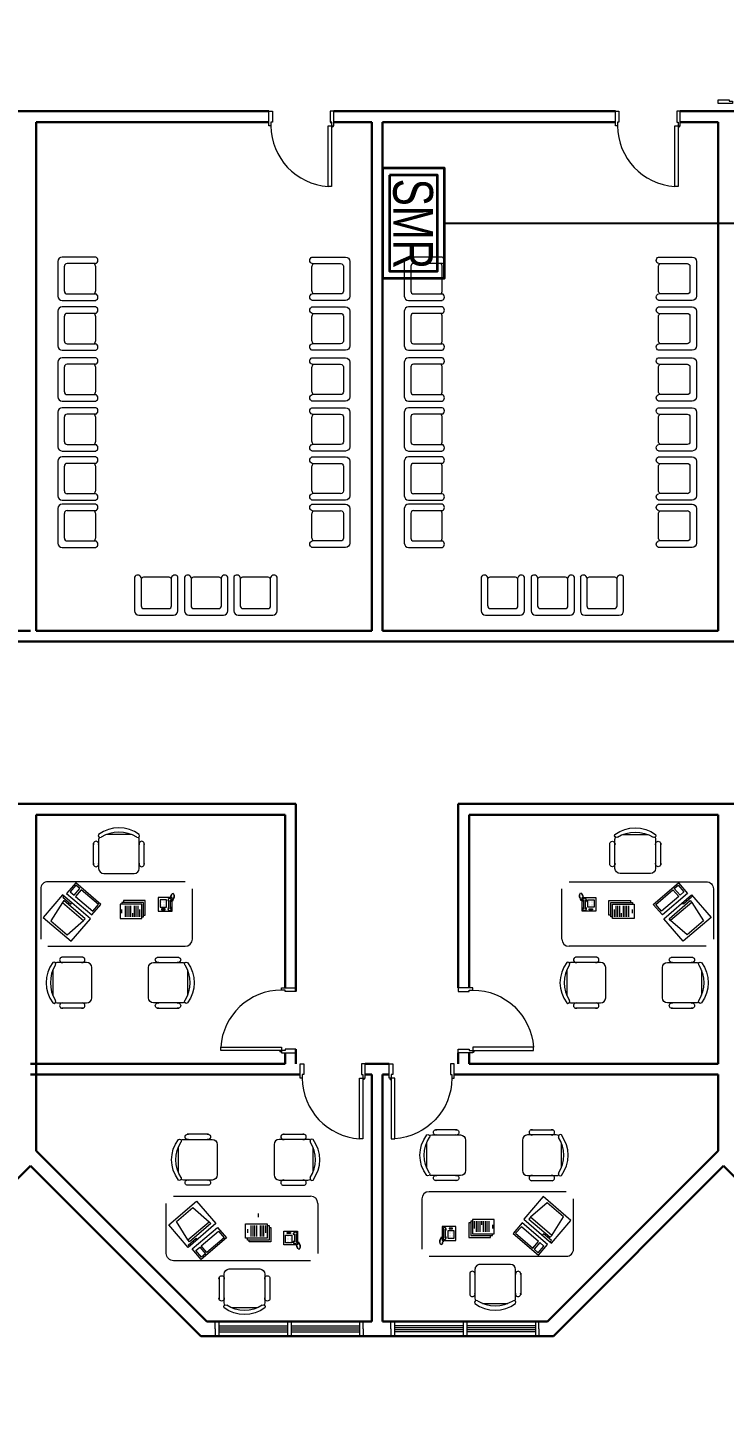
# Model space of a CAD drawing. Extents: x -59 to 582, y -1177 to 100.
# Drawn here: x 233.67 to 243.31, y -471.31 to -452.03 of the extents above; entities that cross this region are included whole.
import ezdxf
from ezdxf.enums import TextEntityAlignment as Align

# ---------------------------------------------------------------- set-up
doc = ezdxf.new("R2010")
doc.units = 0
doc.header["$LTSCALE"] = 0.15
doc.layers.get('0').update_dxf_attribs({"color": 252})
for name, color, linetype in [('0 sockets', 252, 'Continuous'), ('0 sound', 252, 'Continuous'), ('FIRE_LOOP', 7, 'Continuous')]:
    doc.layers.add(name, color=color, linetype=linetype)
for name, color, linetype, lineweight in [('anal', 252, 'Continuous', 20), ('DOOR', 252, 'Continuous', 20), ('FUR', 252, 'Continuous', 9), ('sofa', 252, 'Continuous', 9), ('T-CO-PA', 3, 'Continuous', 35), ('T-CO-TXT', 2, 'Continuous', 30), ('wall', 252, 'Continuous', 30)]:
    doc.layers.add(name, color=color, linetype=linetype, lineweight=lineweight)
doc.styles.add('EN-SCL', font='swisscl.ttf')
doc.styles.add('ROMAND', font='ROMAND.SHX')

# ---------------------------------------------------------------- blocks, each defined once
blk = doc.blocks.new('WQ')
h = blk.add_hatch(color=6)
h.dxf.hatch_style = 1
h.paths.add_polyline_path([(-126.091, 5), (-126.091, -169.521), (126.091, -169.521), (126.091, 5)])
h.paths.add_polyline_path([(121.091, 0), (121.091, -164.521), (-121.091, -164.521), (-121.091, 0)], flags=16)
at = {"layer": '0 sockets', "color": 3, "style": 'ROMAND'}
blk.add_attdef('ACCESS_CONTROL', (-48.663, 7.622), '', height=7.973, dxfattribs=at)
blk = doc.blocks.new('D90')
at = {"layer": 'DOOR'}
for points in [[(0.03, 0.2), (0.03, 1.04), (0.078, 1.04), (0.078, 0.2)], [(0.03, 0.2), (0, 0.2), (0, 0), (0.05, 0), (0.05, 0.15), (0.03, 0.15)], [(0.87, 0.2), (0.9, 0.2), (0.9, 0), (0.85, 0), (0.85, 0.15), (0.87, 0.15)]]:
    blk.add_lwpolyline(points, close=True, dxfattribs=at)
blk.add_circle((0.02, 0.21), 0.01, dxfattribs=at)
blk.add_arc((0.025, 0.197), 0.845, 0.2218, 86.3889, dxfattribs=at)
blk = doc.blocks.new('CHAIR7')
for p, q in [((0, 9), (0, -9)), ((20, 12), (3, 12)), ((5.12, 15.04), (17.88, 15.04)), ((23, -7.44), (23, 7.44)), ((3, -12), (20, -12)), ((5.12, -15), (17.88, -15))]:
    blk.add_line(p, q)
for centre, radius, start, end in [((3, 9), 3, 90, 180), ((5.56, 13.54), 1.56, 73.7398, 286.2602), ((17.44, 13.54), 1.56, 253.7398, 106.2602), ((20, 9), 3, 62.41556, 90), ((22.34, 11.12), 1.1, 53.30994, 212.02741), ((4.82, 0), 19.64, 327.57575, 32.42425), ((7, 0), 20, 323.1301, 36.8699), ((3, -9), 3, 180, 270), ((5.56, -13.5), 1.56, 73.7398, 286.2602), ((17.44, -13.5), 1.56, 253.7398, 106.2602), ((20, -9), 3, 270, 297.58444), ((22.34, -11.12), 1.1, 147.97259, 306.69006)]:
    blk.add_arc(centre, radius, start, end)
blk = doc.blocks.new('RECTANG')
for p, q in [((1, 1), (0, 1)), ((0, 1), (0, 0)), ((1, 0), (1, 1)), ((0, 0), (1, 0))]:
    blk.add_line(p, q)
blk = doc.blocks.new('IBMAT', base_point=(61, 306))
for p, q in [((75, 307), (75, 306)), ((81, 307), (75, 307)), ((81, 306), (81, 307))]:
    blk.add_line(p, q)
at = {"xscale": 21, "yscale": 17, "zscale": 21}
blk.add_blockref('RECTANG', (61, 306), dxfattribs=at)
blk = doc.blocks.new('KEYBOARD', base_point=(60, 294))
for p, xscale, yscale, zscale in [((60, 294), 19, 8, 19), ((61, 295), 13, 5, 13), ((75, 295), 3, 5, 3)]:
    blk.add_blockref('RECTANG', p, dxfattribs=dict(xscale=xscale, yscale=yscale, zscale=zscale))
blk = doc.blocks.new('FNCOMP')
for p, q in [((-6.64, 16.23), (-8.5, 3.5)), ((6.08, 16.23), (-6.64, 16.23)), ((8, 3.5), (6.08, 16.23)), ((-8.5, 3.5), (-8.5, 2.04)), ((8, 3.5), (-8.5, 3.5)), ((-8.5, 2.04), (8, 2.04)), ((8, 2.04), (8, 3.5))]:
    blk.add_line(p, q)
at = {"xscale": 1.033846153846154, "yscale": 1.033846153846154, "zscale": 1.033846153846154}
for name, p in [('IBMAT', (-10.86, 0)), ('KEYBOARD', (-10.05, -10.5))]:
    blk.add_blockref(name, p, dxfattribs=at)
blk = doc.blocks.new('FNPHONE')
for p, q in [((-9.1, 0.22), (-9.7, 0.02)), ((-8.9, 0.62), (-9.5, 0.42)), ((-8.7, 1.02), (-9.3, 0.82)), ((-8.5, 1.42), (-9.1, 1.22)), ((-8.3, 1.82), (-8.9, 1.62)), ((-7.14, 0.56), (-7.5, -0.58)), ((-7.29, 6.54), (-7.29, 1.54)), ((-6.29, 6.54), (-6.29, 1.54)), ((-3.87, 4.85), (-3.87, 4.85)), ((-3.87, 3.91), (-3.87, 3.91)), ((-3.87, 2.97), (-3.87, 2.97)), ((-3.87, 2.03), (-3.87, 2.03)), ((-2.94, 4.85), (-2.94, 4.85)), ((-2.94, 3.91), (-2.94, 3.91)), ((-2.94, 2.97), (-2.94, 2.97)), ((-2.94, 2.03), (-2.94, 2.03)), ((-2, 4.85), (-2, 4.85)), ((-2, 3.91), (-2, 3.91)), ((-2, 2.97), (-2, 2.97)), ((-2, 2.03), (-2, 2.03)), ((-9.3, -0.18), (-9.9, -0.38)), ((-9.3, -0.58), (-9.9, -0.78)), ((-9.3, -0.98), (-9.9, -1.18)), ((-9.3, -1.38), (-9.9, -1.58)), ((-9.1, -1.78), (-9.7, -1.98)), ((-8.9, -2.18), (-9.5, -2.38)), ((-8.43, -2.46), (-9.03, -2.66)), ((-7.9, -1.98), (-8.5, -2.18)), ((-7.7, -1.58), (-8.3, -1.78)), ((-7.5, -1.18), (-8.1, -1.38)), ((-7.3, -0.78), (-7.9, -0.98))]:
    blk.add_line(p, q)
for centre, start, end in [((-6.79, 6.54), 298.49146, 241.50854), ((-6.79, 1.54), 118.49146, 61.50854)]:
    blk.add_arc(centre, 1.05, start, end)
for p, xscale, yscale, zscale in [((-8.21, 0), 8.20528234483245, 8.104073169521023, 8.20528234483245), ((-4.81, 1.25), 3.75, 4.375, 3.75), ((-4.03, 6.72), 2.03125, 0.46875, 2.03125)]:
    blk.add_blockref('RECTANG', p, dxfattribs=dict(xscale=xscale, yscale=yscale, zscale=zscale))
blk = doc.blocks.new('ARCH')
at = {"layer": 'anal'}
for p, q in [((58.358, 339), (58.358, 339.1)), ((58.408, 339.1), (58.408, 338.9)), ((58.408, 339.04), (59.358, 339.04)), ((58.408, 339.015), (59.358, 339.015)), ((59.358, 339.1), (59.358, 338.9)), ((59.408, 339.1), (59.408, 338.9)), ((59.408, 339.04), (60.358, 339.04)), ((59.408, 339.015), (60.358, 339.015)), ((60.358, 339.1), (60.358, 338.9)), ((60.408, 339), (60.408, 339.1)), ((60.792, 339), (60.792, 339.1)), ((62.842, 339.1), (60.792, 339.1)), ((60.842, 339.1), (60.842, 338.9)), ((61.792, 339.04), (60.842, 339.04)), ((61.792, 339.015), (60.842, 339.015)), ((61.792, 339.1), (61.792, 338.9)), ((61.842, 339.1), (61.842, 338.9)), ((62.792, 339.04), (61.842, 339.04)), ((62.792, 339.015), (61.842, 339.015)), ((62.792, 339.1), (62.792, 338.9)), ((62.842, 339), (62.842, 339.1)), ((58.358, 339), (58.358, 338.9)), ((58.408, 339), (58.408, 338.9)), ((58.408, 338.985), (59.358, 338.985)), ((58.408, 338.96), (59.358, 338.96)), ((59.408, 338.985), (60.358, 338.985)), ((59.408, 338.96), (60.358, 338.96)), ((60.358, 339), (60.358, 338.9)), ((60.408, 339), (60.408, 338.9)), ((60.792, 339), (60.792, 338.9)), ((62.842, 338.9), (60.792, 338.9)), ((60.842, 339), (60.842, 338.9)), ((61.792, 338.985), (60.842, 338.985)), ((61.792, 338.96), (60.842, 338.96)), ((62.792, 338.985), (61.842, 338.985)), ((62.792, 338.96), (61.842, 338.96)), ((62.792, 339), (62.792, 338.9)), ((62.842, 339), (62.842, 338.9))]:
    blk.add_line(p, q, dxfattribs=at)
at = {"layer": 'DOOR'}
for points in [[(65.525, 356.014), (65.525, 355.984), (65.325, 355.984), (65.325, 356.034), (65.475, 356.034), (65.475, 356.014)], [(59.13, 355.675), (59.1, 355.675), (59.1, 355.875), (59.15, 355.875), (59.15, 355.725), (59.13, 355.725)], [(59.97, 355.675), (60, 355.675), (60, 355.875), (59.95, 355.875), (59.95, 355.725), (59.97, 355.725)], [(63.93, 355.675), (63.9, 355.675), (63.9, 355.875), (63.95, 355.875), (63.95, 355.725), (63.93, 355.725)], [(64.77, 355.675), (64.8, 355.675), (64.8, 355.875), (64.75, 355.875), (64.75, 355.725), (64.77, 355.725)], [(59.97, 355.675), (59.97, 354.835), (59.922, 354.835), (59.922, 355.675)], [(64.77, 355.675), (64.77, 354.835), (64.722, 354.835), (64.722, 355.675)]]:
    blk.add_lwpolyline(points, close=True, dxfattribs=at)
for centre in [(59.98, 355.665), (64.78, 355.665)]:
    blk.add_circle(centre, 0.01, dxfattribs=at)
for centre in [(59.975, 355.678), (64.775, 355.678)]:
    blk.add_arc(centre, 0.845, 180.2218, 266.3889, dxfattribs=at)
at = {"layer": 'FUR'}
for p, q in [((56.177, 353.795), (56.177, 353.315)), ((56.702, 353.855), (56.237, 353.855)), ((56.267, 353.727), (56.267, 353.382)), ((56.7, 353.765), (56.305, 353.765)), ((56.702, 353.39), (56.702, 353.72)), ((59.698, 353.855), (60.163, 353.855)), ((59.698, 353.39), (59.698, 353.72)), ((59.7, 353.765), (60.095, 353.765)), ((60.133, 353.727), (60.133, 353.382)), ((60.223, 353.795), (60.223, 353.315)), ((60.977, 353.795), (60.977, 353.315)), ((61.502, 353.855), (61.037, 353.855)), ((61.067, 353.727), (61.067, 353.382)), ((61.5, 353.765), (61.105, 353.765)), ((61.502, 353.39), (61.502, 353.72)), ((64.498, 353.855), (64.963, 353.855)), ((64.498, 353.39), (64.498, 353.72)), ((64.5, 353.765), (64.895, 353.765)), ((64.933, 353.727), (64.933, 353.382)), ((65.023, 353.795), (65.023, 353.315)), ((56.305, 353.345), (56.7, 353.345)), ((60.095, 353.345), (59.7, 353.345)), ((61.105, 353.345), (61.5, 353.345)), ((64.895, 353.345), (64.5, 353.345)), ((56.177, 353.103), (56.177, 352.623)), ((56.237, 353.255), (56.702, 353.255)), ((56.702, 353.163), (56.237, 353.163)), ((60.163, 353.255), (59.698, 353.255)), ((59.698, 353.163), (60.163, 353.163)), ((60.223, 353.103), (60.223, 352.623)), ((60.977, 353.103), (60.977, 352.623)), ((61.037, 353.255), (61.502, 353.255)), ((61.502, 353.163), (61.037, 353.163)), ((64.963, 353.255), (64.498, 353.255)), ((64.498, 353.163), (64.963, 353.163)), ((65.023, 353.103), (65.023, 352.623)), ((56.267, 353.036), (56.267, 352.691)), ((56.7, 353.073), (56.305, 353.073)), ((56.702, 352.698), (56.702, 353.028)), ((59.698, 352.698), (59.698, 353.028)), ((59.7, 353.073), (60.095, 353.073)), ((60.133, 353.036), (60.133, 352.691)), ((61.067, 353.036), (61.067, 352.691)), ((61.5, 353.073), (61.105, 353.073)), ((61.502, 352.698), (61.502, 353.028)), ((64.498, 352.698), (64.498, 353.028)), ((64.5, 353.073), (64.895, 353.073)), ((64.933, 353.036), (64.933, 352.691)), ((56.237, 352.563), (56.702, 352.563)), ((56.305, 352.653), (56.7, 352.653)), ((60.163, 352.563), (59.698, 352.563)), ((60.095, 352.653), (59.7, 352.653)), ((61.037, 352.563), (61.502, 352.563)), ((61.105, 352.653), (61.5, 352.653)), ((64.963, 352.563), (64.498, 352.563)), ((64.895, 352.653), (64.5, 352.653)), ((56.177, 352.399), (56.177, 351.919)), ((56.702, 352.459), (56.237, 352.459)), ((56.267, 352.332), (56.267, 351.987)), ((56.7, 352.369), (56.305, 352.369)), ((56.702, 351.994), (56.702, 352.324)), ((59.698, 352.459), (60.163, 352.459)), ((59.698, 351.994), (59.698, 352.324)), ((59.7, 352.369), (60.095, 352.369)), ((60.133, 352.332), (60.133, 351.987)), ((60.223, 352.399), (60.223, 351.919)), ((60.977, 352.399), (60.977, 351.919)), ((61.502, 352.459), (61.037, 352.459)), ((61.067, 352.332), (61.067, 351.987)), ((61.5, 352.369), (61.105, 352.369)), ((61.502, 351.994), (61.502, 352.324)), ((64.498, 352.459), (64.963, 352.459)), ((64.498, 351.994), (64.498, 352.324)), ((64.5, 352.369), (64.895, 352.369)), ((64.933, 352.332), (64.933, 351.987)), ((65.023, 352.399), (65.023, 351.919)), ((56.305, 351.949), (56.7, 351.949)), ((60.095, 351.949), (59.7, 351.949)), ((61.105, 351.949), (61.5, 351.949)), ((64.895, 351.949), (64.5, 351.949)), ((56.237, 351.859), (56.702, 351.859)), ((56.702, 351.767), (56.237, 351.767)), ((60.163, 351.859), (59.698, 351.859)), ((59.698, 351.767), (60.163, 351.767)), ((61.037, 351.859), (61.502, 351.859)), ((61.502, 351.767), (61.037, 351.767)), ((64.963, 351.859), (64.498, 351.859)), ((64.498, 351.767), (64.963, 351.767)), ((56.177, 351.707), (56.177, 351.227)), ((56.267, 351.64), (56.267, 351.295)), ((56.7, 351.677), (56.305, 351.677)), ((56.702, 351.302), (56.702, 351.632)), ((59.698, 351.302), (59.698, 351.632)), ((59.7, 351.677), (60.095, 351.677)), ((60.133, 351.64), (60.133, 351.295)), ((60.223, 351.707), (60.223, 351.227)), ((60.977, 351.707), (60.977, 351.227)), ((61.067, 351.64), (61.067, 351.295)), ((61.5, 351.677), (61.105, 351.677)), ((61.502, 351.302), (61.502, 351.632)), ((64.498, 351.302), (64.498, 351.632)), ((64.5, 351.677), (64.895, 351.677)), ((64.933, 351.64), (64.933, 351.295)), ((65.023, 351.707), (65.023, 351.227)), ((56.237, 351.167), (56.702, 351.167)), ((56.305, 351.257), (56.7, 351.257)), ((60.163, 351.167), (59.698, 351.167)), ((60.095, 351.257), (59.7, 351.257)), ((61.037, 351.167), (61.502, 351.167)), ((61.105, 351.257), (61.5, 351.257)), ((64.963, 351.167), (64.498, 351.167)), ((64.895, 351.257), (64.5, 351.257)), ((56.177, 351.026), (56.177, 350.546)), ((56.702, 351.086), (56.237, 351.086)), ((56.7, 350.996), (56.305, 350.996)), ((59.698, 351.086), (60.163, 351.086)), ((59.7, 350.996), (60.095, 350.996)), ((60.223, 351.026), (60.223, 350.546)), ((60.977, 351.026), (60.977, 350.546)), ((61.502, 351.086), (61.037, 351.086)), ((61.5, 350.996), (61.105, 350.996)), ((64.498, 351.086), (64.963, 351.086)), ((64.5, 350.996), (64.895, 350.996)), ((65.023, 351.026), (65.023, 350.546)), ((56.267, 350.958), (56.267, 350.613)), ((56.702, 350.621), (56.702, 350.951)), ((59.698, 350.621), (59.698, 350.951)), ((60.133, 350.958), (60.133, 350.613)), ((61.067, 350.958), (61.067, 350.613)), ((61.502, 350.621), (61.502, 350.951)), ((64.498, 350.621), (64.498, 350.951)), ((64.933, 350.958), (64.933, 350.613)), ((56.237, 350.486), (56.702, 350.486)), ((56.702, 350.43), (56.237, 350.43)), ((56.305, 350.576), (56.7, 350.576)), ((60.163, 350.486), (59.698, 350.486)), ((59.698, 350.43), (60.163, 350.43)), ((60.095, 350.576), (59.7, 350.576)), ((61.037, 350.486), (61.502, 350.486)), ((61.502, 350.43), (61.037, 350.43)), ((61.105, 350.576), (61.5, 350.576)), ((64.963, 350.486), (64.498, 350.486)), ((64.498, 350.43), (64.963, 350.43)), ((64.895, 350.576), (64.5, 350.576)), ((56.177, 350.37), (56.177, 349.89)), ((56.267, 350.303), (56.267, 349.958)), ((56.7, 350.34), (56.305, 350.34)), ((56.702, 349.965), (56.702, 350.295)), ((59.698, 349.965), (59.698, 350.295)), ((59.7, 350.34), (60.095, 350.34)), ((60.133, 350.303), (60.133, 349.958)), ((60.223, 350.37), (60.223, 349.89)), ((60.977, 350.37), (60.977, 349.89)), ((61.067, 350.303), (61.067, 349.958)), ((61.5, 350.34), (61.105, 350.34)), ((61.502, 349.965), (61.502, 350.295)), ((64.498, 349.965), (64.498, 350.295)), ((64.5, 350.34), (64.895, 350.34)), ((64.933, 350.303), (64.933, 349.958)), ((65.023, 350.37), (65.023, 349.89)), ((56.237, 349.83), (56.702, 349.83)), ((56.305, 349.92), (56.7, 349.92)), ((60.163, 349.83), (59.698, 349.83)), ((60.095, 349.92), (59.7, 349.92)), ((61.037, 349.83), (61.502, 349.83)), ((61.105, 349.92), (61.5, 349.92)), ((64.963, 349.83), (64.498, 349.83)), ((64.895, 349.92), (64.5, 349.92)), ((57.241, 349.418), (57.241, 348.953)), ((57.331, 349.416), (57.331, 349.02)), ((57.706, 349.418), (57.376, 349.418)), ((57.751, 349.02), (57.751, 349.416)), ((57.841, 348.953), (57.841, 349.418)), ((57.933, 349.418), (57.933, 348.953)), ((58.023, 349.416), (58.023, 349.02)), ((58.398, 349.418), (58.068, 349.418)), ((58.443, 349.02), (58.443, 349.416)), ((58.533, 348.953), (58.533, 349.418)), ((58.615, 349.418), (58.615, 348.953)), ((58.705, 349.416), (58.705, 349.02)), ((59.08, 349.418), (58.75, 349.418)), ((59.125, 349.02), (59.125, 349.416)), ((59.215, 348.953), (59.215, 349.418)), ((62.041, 349.418), (62.041, 348.953)), ((62.131, 349.416), (62.131, 349.02)), ((62.506, 349.418), (62.176, 349.418)), ((62.551, 349.02), (62.551, 349.416)), ((62.641, 348.953), (62.641, 349.418)), ((62.733, 349.418), (62.733, 348.953)), ((62.823, 349.416), (62.823, 349.02)), ((63.198, 349.418), (62.868, 349.418)), ((63.243, 349.02), (63.243, 349.416)), ((63.333, 348.953), (63.333, 349.418)), ((63.415, 349.418), (63.415, 348.953)), ((63.505, 349.416), (63.505, 349.02)), ((63.88, 349.418), (63.55, 349.418)), ((63.925, 349.02), (63.925, 349.416)), ((64.015, 348.953), (64.015, 349.418)), ((57.301, 348.893), (57.781, 348.893)), ((57.369, 348.983), (57.714, 348.983)), ((57.993, 348.893), (58.473, 348.893)), ((58.061, 348.983), (58.406, 348.983)), ((58.675, 348.893), (59.155, 348.893)), ((58.742, 348.983), (59.087, 348.983)), ((62.101, 348.893), (62.581, 348.893)), ((62.169, 348.983), (62.514, 348.983)), ((62.793, 348.893), (63.273, 348.893)), ((62.861, 348.983), (63.206, 348.983)), ((63.475, 348.893), (63.955, 348.893)), ((63.542, 348.983), (63.887, 348.983))]:
    blk.add_line(p, q, dxfattribs=at)
for centre, major_axis, start_param, end_param in [((56.237, 353.795), (0.0424, 0.0424), 0.785398, 2.356194), ((56.305, 353.727), (-0.0265, 0.0265), -0.785398, 0.785398), ((56.642, 353.72), (-0.0424, 0.0424), 3.926991, 4.775053), ((56.685, 353.81), (-0.0339, 0.0339), 2.685296, 5.122584), ((61.037, 353.795), (0.0424, 0.0424), 0.785398, 2.356194), ((61.105, 353.727), (-0.0265, 0.0265), -0.785398, 0.785398), ((61.442, 353.72), (-0.0424, 0.0424), 3.926991, 4.775053), ((61.485, 353.81), (-0.0339, 0.0339), 2.685296, 5.122584), ((56.237, 353.315), (-0.0424, 0.0424), 0.785398, 2.356194), ((56.305, 353.382), (0.0265, 0.0265), 2.356194, 3.926991), ((56.642, 353.39), (0.0424, 0.0424), 4.649725, 5.497787), ((56.685, 353.3), (0.0339, 0.0339), 4.302194, 6.739482), ((61.037, 353.315), (-0.0424, 0.0424), 0.785398, 2.356194), ((61.105, 353.382), (0.0265, 0.0265), 2.356194, 3.926991), ((61.442, 353.39), (0.0424, 0.0424), 4.649725, 5.497787), ((61.485, 353.3), (0.0339, 0.0339), 4.302194, 6.739482), ((56.237, 353.103), (0.0424, 0.0424), 0.785398, 2.356194), ((56.685, 353.119), (-0.0339, 0.0339), 2.685296, 5.122584), ((61.037, 353.103), (0.0424, 0.0424), 0.785398, 2.356194), ((61.485, 353.119), (-0.0339, 0.0339), 2.685296, 5.122584), ((56.305, 353.036), (-0.0265, 0.0265), -0.785398, 0.785398), ((56.642, 353.028), (-0.0424, 0.0424), 3.926991, 4.775053), ((61.105, 353.036), (-0.0265, 0.0265), -0.785398, 0.785398), ((61.442, 353.028), (-0.0424, 0.0424), 3.926991, 4.775053), ((56.237, 352.623), (-0.0424, 0.0424), 0.785398, 2.356194), ((56.305, 352.691), (0.0265, 0.0265), 2.356194, 3.926991), ((56.642, 352.698), (0.0424, 0.0424), 4.649725, 5.497787), ((56.685, 352.608), (0.0339, 0.0339), 4.302194, 6.739482), ((61.037, 352.623), (-0.0424, 0.0424), 0.785398, 2.356194), ((61.105, 352.691), (0.0265, 0.0265), 2.356194, 3.926991), ((61.442, 352.698), (0.0424, 0.0424), 4.649725, 5.497787), ((61.485, 352.608), (0.0339, 0.0339), 4.302194, 6.739482), ((56.237, 352.399), (0.0424, 0.0424), 0.785398, 2.356194), ((56.305, 352.332), (-0.0265, 0.0265), -0.785398, 0.785398), ((56.642, 352.324), (-0.0424, 0.0424), 3.926991, 4.775053), ((56.685, 352.415), (-0.0339, 0.0339), 2.685296, 5.122584), ((61.037, 352.399), (0.0424, 0.0424), 0.785398, 2.356194), ((61.105, 352.332), (-0.0265, 0.0265), -0.785398, 0.785398), ((61.442, 352.324), (-0.0424, 0.0424), 3.926991, 4.775053), ((61.485, 352.415), (-0.0339, 0.0339), 2.685296, 5.122584), ((56.305, 351.987), (0.0265, 0.0265), 2.356194, 3.926991), ((56.642, 351.994), (0.0424, 0.0424), 4.649725, 5.497787), ((56.685, 351.904), (0.0339, 0.0339), 4.302194, 6.739482), ((61.105, 351.987), (0.0265, 0.0265), 2.356194, 3.926991), ((61.442, 351.994), (0.0424, 0.0424), 4.649725, 5.497787), ((61.485, 351.904), (0.0339, 0.0339), 4.302194, 6.739482), ((56.237, 351.919), (-0.0424, 0.0424), 0.785398, 2.356194), ((56.237, 351.707), (0.0424, 0.0424), 0.785398, 2.356194), ((56.685, 351.723), (-0.0339, 0.0339), 2.685296, 5.122584), ((61.037, 351.919), (-0.0424, 0.0424), 0.785398, 2.356194), ((61.037, 351.707), (0.0424, 0.0424), 0.785398, 2.356194), ((61.485, 351.723), (-0.0339, 0.0339), 2.685296, 5.122584), ((56.305, 351.64), (-0.0265, 0.0265), -0.785398, 0.785398), ((56.642, 351.632), (-0.0424, 0.0424), 3.926991, 4.775053), ((61.105, 351.64), (-0.0265, 0.0265), -0.785398, 0.785398), ((61.442, 351.632), (-0.0424, 0.0424), 3.926991, 4.775053), ((56.237, 351.227), (-0.0424, 0.0424), 0.785398, 2.356194), ((56.305, 351.295), (0.0265, 0.0265), 2.356194, 3.926991), ((56.642, 351.302), (0.0424, 0.0424), 4.649725, 5.497787), ((56.685, 351.212), (0.0339, 0.0339), 4.302194, 6.739482), ((61.037, 351.227), (-0.0424, 0.0424), 0.785398, 2.356194), ((61.105, 351.295), (0.0265, 0.0265), 2.356194, 3.926991), ((61.442, 351.302), (0.0424, 0.0424), 4.649725, 5.497787), ((61.485, 351.212), (0.0339, 0.0339), 4.302194, 6.739482), ((56.237, 351.026), (0.0424, 0.0424), 0.785398, 2.356194), ((56.305, 350.958), (-0.0265, 0.0265), -0.785398, 0.785398), ((56.642, 350.951), (-0.0424, 0.0424), 3.926991, 4.775053), ((56.685, 351.041), (-0.0339, 0.0339), 2.685296, 5.122584), ((61.037, 351.026), (0.0424, 0.0424), 0.785398, 2.356194), ((61.105, 350.958), (-0.0265, 0.0265), -0.785398, 0.785398), ((61.442, 350.951), (-0.0424, 0.0424), 3.926991, 4.775053), ((61.485, 351.041), (-0.0339, 0.0339), 2.685296, 5.122584), ((56.305, 350.613), (0.0265, 0.0265), 2.356194, 3.926991), ((56.642, 350.621), (0.0424, 0.0424), 4.649725, 5.497787), ((61.105, 350.613), (0.0265, 0.0265), 2.356194, 3.926991), ((61.442, 350.621), (0.0424, 0.0424), 4.649725, 5.497787), ((56.237, 350.546), (-0.0424, 0.0424), 0.785398, 2.356194), ((56.237, 350.37), (0.0424, 0.0424), 0.785398, 2.356194), ((56.685, 350.53), (0.0339, 0.0339), 4.302194, 6.739482), ((56.685, 350.385), (-0.0339, 0.0339), 2.685296, 5.122584), ((61.037, 350.546), (-0.0424, 0.0424), 0.785398, 2.356194), ((61.037, 350.37), (0.0424, 0.0424), 0.785398, 2.356194), ((61.485, 350.53), (0.0339, 0.0339), 4.302194, 6.739482), ((61.485, 350.385), (-0.0339, 0.0339), 2.685296, 5.122584), ((56.305, 350.303), (-0.0265, 0.0265), -0.785398, 0.785398), ((56.642, 350.295), (-0.0424, 0.0424), 3.926991, 4.775053), ((61.105, 350.303), (-0.0265, 0.0265), -0.785398, 0.785398), ((61.442, 350.295), (-0.0424, 0.0424), 3.926991, 4.775053), ((56.237, 349.89), (-0.0424, 0.0424), 0.785398, 2.356194), ((56.305, 349.958), (0.0265, 0.0265), 2.356194, 3.926991), ((56.642, 349.965), (0.0424, 0.0424), 4.649725, 5.497787), ((56.685, 349.875), (0.0339, 0.0339), 4.302194, 6.739482), ((61.037, 349.89), (-0.0424, 0.0424), 0.785398, 2.356194), ((61.105, 349.958), (0.0265, 0.0265), 2.356194, 3.926991), ((61.442, 349.965), (0.0424, 0.0424), 4.649725, 5.497787), ((61.485, 349.875), (0.0339, 0.0339), 4.302194, 6.739482), ((57.286, 349.4), (0.0339, 0.0339), 5.826889, 8.264177), ((57.797, 349.4), (-0.0339, 0.0339), 4.302194, 6.739482), ((57.978, 349.4), (0.0339, 0.0339), 5.826889, 8.264177), ((58.488, 349.4), (-0.0339, 0.0339), 4.302194, 6.739482), ((58.659, 349.4), (0.0339, 0.0339), 5.826889, 8.264177), ((59.17, 349.4), (-0.0339, 0.0339), 4.302194, 6.739482), ((62.086, 349.4), (0.0339, 0.0339), 5.826889, 8.264177), ((62.597, 349.4), (-0.0339, 0.0339), 4.302194, 6.739482), ((62.778, 349.4), (0.0339, 0.0339), 5.826889, 8.264177), ((63.288, 349.4), (-0.0339, 0.0339), 4.302194, 6.739482), ((63.459, 349.4), (0.0339, 0.0339), 5.826889, 8.264177), ((63.97, 349.4), (-0.0339, 0.0339), 4.302194, 6.739482), ((57.376, 349.358), (0.0424, 0.0424), 0.785398, 1.63346), ((57.706, 349.358), (-0.0424, 0.0424), 4.649725, 5.497787), ((58.068, 349.358), (0.0424, 0.0424), 0.785398, 1.63346), ((58.398, 349.358), (-0.0424, 0.0424), 4.649725, 5.497787), ((58.75, 349.358), (0.0424, 0.0424), 0.785398, 1.63346), ((59.08, 349.358), (-0.0424, 0.0424), 4.649725, 5.497787), ((62.176, 349.358), (0.0424, 0.0424), 0.785398, 1.63346), ((62.506, 349.358), (-0.0424, 0.0424), 4.649725, 5.497787), ((62.868, 349.358), (0.0424, 0.0424), 0.785398, 1.63346), ((63.198, 349.358), (-0.0424, 0.0424), 4.649725, 5.497787), ((63.55, 349.358), (0.0424, 0.0424), 0.785398, 1.63346), ((63.88, 349.358), (-0.0424, 0.0424), 4.649725, 5.497787), ((57.301, 348.953), (-0.0424, 0.0424), 0.785398, 2.356194), ((57.369, 349.02), (0.0265, 0.0265), 2.356194, 3.926991), ((57.714, 349.02), (-0.0265, 0.0265), 2.356194, 3.926991), ((57.781, 348.953), (0.0424, 0.0424), 3.926991, 5.497787), ((57.993, 348.953), (-0.0424, 0.0424), 0.785398, 2.356194), ((58.061, 349.02), (0.0265, 0.0265), 2.356194, 3.926991), ((58.406, 349.02), (-0.0265, 0.0265), 2.356194, 3.926991), ((58.473, 348.953), (0.0424, 0.0424), 3.926991, 5.497787), ((58.675, 348.953), (-0.0424, 0.0424), 0.785398, 2.356194), ((58.742, 349.02), (0.0265, 0.0265), 2.356194, 3.926991), ((59.087, 349.02), (-0.0265, 0.0265), 2.356194, 3.926991), ((59.155, 348.953), (0.0424, 0.0424), 3.926991, 5.497787), ((62.101, 348.953), (-0.0424, 0.0424), 0.785398, 2.356194), ((62.169, 349.02), (0.0265, 0.0265), 2.356194, 3.926991), ((62.514, 349.02), (-0.0265, 0.0265), 2.356194, 3.926991), ((62.581, 348.953), (0.0424, 0.0424), 3.926991, 5.497787), ((62.793, 348.953), (-0.0424, 0.0424), 0.785398, 2.356194), ((62.861, 349.02), (0.0265, 0.0265), 2.356194, 3.926991), ((63.206, 349.02), (-0.0265, 0.0265), 2.356194, 3.926991), ((63.273, 348.953), (0.0424, 0.0424), 3.926991, 5.497787), ((63.475, 348.953), (-0.0424, 0.0424), 0.785398, 2.356194), ((63.542, 349.02), (0.0265, 0.0265), 2.356194, 3.926991), ((63.887, 349.02), (-0.0265, 0.0265), 2.356194, 3.926991), ((63.955, 348.953), (0.0424, 0.0424), 3.926991, 5.497787)]:
    blk.add_ellipse(centre, major_axis=major_axis, ratio=1, start_param=start_param, end_param=end_param, dxfattribs=at)
at = {"layer": 'FUR', "extrusion": (0, 0, -1)}
for centre, major_axis, start_param, end_param in [((59.715, 353.81), (0.0339, 0.0339), 2.685296, 5.122584), ((59.758, 353.72), (0.0424, 0.0424), 3.926991, 4.775053), ((60.095, 353.727), (0.0265, 0.0265), -0.785398, 0.785398), ((60.163, 353.795), (-0.0424, 0.0424), 0.785398, 2.356194), ((64.515, 353.81), (0.0339, 0.0339), 2.685296, 5.122584), ((64.558, 353.72), (0.0424, 0.0424), 3.926991, 4.775053), ((64.895, 353.727), (0.0265, 0.0265), -0.785398, 0.785398), ((64.963, 353.795), (-0.0424, 0.0424), 0.785398, 2.356194), ((59.715, 353.3), (-0.0339, 0.0339), 4.302194, 6.739482), ((59.758, 353.39), (-0.0424, 0.0424), 4.649725, 5.497787), ((60.095, 353.382), (-0.0265, 0.0265), 2.356194, 3.926991), ((60.163, 353.315), (0.0424, 0.0424), 0.785398, 2.356194), ((64.515, 353.3), (-0.0339, 0.0339), 4.302194, 6.739482), ((64.558, 353.39), (-0.0424, 0.0424), 4.649725, 5.497787), ((64.895, 353.382), (-0.0265, 0.0265), 2.356194, 3.926991), ((64.963, 353.315), (0.0424, 0.0424), 0.785398, 2.356194), ((59.715, 353.119), (0.0339, 0.0339), 2.685296, 5.122584), ((60.163, 353.103), (-0.0424, 0.0424), 0.785398, 2.356194), ((64.515, 353.119), (0.0339, 0.0339), 2.685296, 5.122584), ((64.963, 353.103), (-0.0424, 0.0424), 0.785398, 2.356194), ((59.758, 353.028), (0.0424, 0.0424), 3.926991, 4.775053), ((60.095, 353.036), (0.0265, 0.0265), -0.785398, 0.785398), ((64.558, 353.028), (0.0424, 0.0424), 3.926991, 4.775053), ((64.895, 353.036), (0.0265, 0.0265), -0.785398, 0.785398), ((59.715, 352.608), (-0.0339, 0.0339), 4.302194, 6.739482), ((59.758, 352.698), (-0.0424, 0.0424), 4.649725, 5.497787), ((60.095, 352.691), (-0.0265, 0.0265), 2.356194, 3.926991), ((60.163, 352.623), (0.0424, 0.0424), 0.785398, 2.356194), ((64.515, 352.608), (-0.0339, 0.0339), 4.302194, 6.739482), ((64.558, 352.698), (-0.0424, 0.0424), 4.649725, 5.497787), ((64.895, 352.691), (-0.0265, 0.0265), 2.356194, 3.926991), ((64.963, 352.623), (0.0424, 0.0424), 0.785398, 2.356194), ((59.715, 352.415), (0.0339, 0.0339), 2.685296, 5.122584), ((59.758, 352.324), (0.0424, 0.0424), 3.926991, 4.775053), ((60.095, 352.332), (0.0265, 0.0265), -0.785398, 0.785398), ((60.163, 352.399), (-0.0424, 0.0424), 0.785398, 2.356194), ((64.515, 352.415), (0.0339, 0.0339), 2.685296, 5.122584), ((64.558, 352.324), (0.0424, 0.0424), 3.926991, 4.775053), ((64.895, 352.332), (0.0265, 0.0265), -0.785398, 0.785398), ((64.963, 352.399), (-0.0424, 0.0424), 0.785398, 2.356194), ((59.715, 351.904), (-0.0339, 0.0339), 4.302194, 6.739482), ((59.758, 351.994), (-0.0424, 0.0424), 4.649725, 5.497787), ((60.095, 351.987), (-0.0265, 0.0265), 2.356194, 3.926991), ((64.515, 351.904), (-0.0339, 0.0339), 4.302194, 6.739482), ((64.558, 351.994), (-0.0424, 0.0424), 4.649725, 5.497787), ((64.895, 351.987), (-0.0265, 0.0265), 2.356194, 3.926991), ((59.715, 351.723), (0.0339, 0.0339), 2.685296, 5.122584), ((60.163, 351.919), (0.0424, 0.0424), 0.785398, 2.356194), ((60.163, 351.707), (-0.0424, 0.0424), 0.785398, 2.356194), ((64.515, 351.723), (0.0339, 0.0339), 2.685296, 5.122584), ((64.963, 351.919), (0.0424, 0.0424), 0.785398, 2.356194), ((64.963, 351.707), (-0.0424, 0.0424), 0.785398, 2.356194), ((59.758, 351.632), (0.0424, 0.0424), 3.926991, 4.775053), ((60.095, 351.64), (0.0265, 0.0265), -0.785398, 0.785398), ((64.558, 351.632), (0.0424, 0.0424), 3.926991, 4.775053), ((64.895, 351.64), (0.0265, 0.0265), -0.785398, 0.785398), ((59.715, 351.212), (-0.0339, 0.0339), 4.302194, 6.739482), ((59.758, 351.302), (-0.0424, 0.0424), 4.649725, 5.497787), ((60.095, 351.295), (-0.0265, 0.0265), 2.356194, 3.926991), ((60.163, 351.227), (0.0424, 0.0424), 0.785398, 2.356194), ((64.515, 351.212), (-0.0339, 0.0339), 4.302194, 6.739482), ((64.558, 351.302), (-0.0424, 0.0424), 4.649725, 5.497787), ((64.895, 351.295), (-0.0265, 0.0265), 2.356194, 3.926991), ((64.963, 351.227), (0.0424, 0.0424), 0.785398, 2.356194), ((59.715, 351.041), (0.0339, 0.0339), 2.685296, 5.122584), ((59.758, 350.951), (0.0424, 0.0424), 3.926991, 4.775053), ((60.095, 350.958), (0.0265, 0.0265), -0.785398, 0.785398), ((60.163, 351.026), (-0.0424, 0.0424), 0.785398, 2.356194), ((64.515, 351.041), (0.0339, 0.0339), 2.685296, 5.122584), ((64.558, 350.951), (0.0424, 0.0424), 3.926991, 4.775053), ((64.895, 350.958), (0.0265, 0.0265), -0.785398, 0.785398), ((64.963, 351.026), (-0.0424, 0.0424), 0.785398, 2.356194), ((59.758, 350.621), (-0.0424, 0.0424), 4.649725, 5.497787), ((60.095, 350.613), (-0.0265, 0.0265), 2.356194, 3.926991), ((64.558, 350.621), (-0.0424, 0.0424), 4.649725, 5.497787), ((64.895, 350.613), (-0.0265, 0.0265), 2.356194, 3.926991), ((59.715, 350.53), (-0.0339, 0.0339), 4.302194, 6.739482), ((59.715, 350.385), (0.0339, 0.0339), 2.685296, 5.122584), ((60.163, 350.546), (0.0424, 0.0424), 0.785398, 2.356194), ((60.163, 350.37), (-0.0424, 0.0424), 0.785398, 2.356194), ((64.515, 350.53), (-0.0339, 0.0339), 4.302194, 6.739482), ((64.515, 350.385), (0.0339, 0.0339), 2.685296, 5.122584), ((64.963, 350.546), (0.0424, 0.0424), 0.785398, 2.356194), ((64.963, 350.37), (-0.0424, 0.0424), 0.785398, 2.356194), ((59.758, 350.295), (0.0424, 0.0424), 3.926991, 4.775053), ((60.095, 350.303), (0.0265, 0.0265), -0.785398, 0.785398), ((64.558, 350.295), (0.0424, 0.0424), 3.926991, 4.775053), ((64.895, 350.303), (0.0265, 0.0265), -0.785398, 0.785398), ((59.715, 349.875), (-0.0339, 0.0339), 4.302194, 6.739482), ((59.758, 349.965), (-0.0424, 0.0424), 4.649725, 5.497787), ((60.095, 349.958), (-0.0265, 0.0265), 2.356194, 3.926991), ((60.163, 349.89), (0.0424, 0.0424), 0.785398, 2.356194), ((64.515, 349.875), (-0.0339, 0.0339), 4.302194, 6.739482), ((64.558, 349.965), (-0.0424, 0.0424), 4.649725, 5.497787), ((64.895, 349.958), (-0.0265, 0.0265), 2.356194, 3.926991), ((64.963, 349.89), (0.0424, 0.0424), 0.785398, 2.356194)]:
    blk.add_ellipse(centre, major_axis=major_axis, ratio=1, start_param=start_param, end_param=end_param, dxfattribs=at)
at = {"layer": 'sofa'}
for p, q in [((58.041, 344.403), (58.041, 345.098)), ((63.159, 344.403), (63.159, 345.098)), ((56.041, 344.303), (57.941, 344.303)), ((65.159, 344.303), (63.259, 344.303)), ((65.159, 344.303), (63.259, 344.303)), ((57.779, 340.839), (59.679, 340.839)), ((61.22, 340.801), (61.22, 340.106)), ((63.22, 340.901), (61.32, 340.901)), ((59.779, 340.739), (59.779, 340.045))]:
    blk.add_line(p, q, dxfattribs=at)
for points in [[(57.941, 345.198), (56.041, 345.198, 0.414214), (55.941, 345.098), (55.941, 344.403)], [(63.259, 345.198), (65.159, 345.198, -0.414214), (65.259, 345.098), (65.259, 344.403)], [(61.32, 340.006), (63.22, 340.006, 0.414214), (63.32, 340.106), (63.32, 340.801)], [(59.679, 339.945), (57.779, 339.945, -0.414214), (57.679, 340.045), (57.679, 340.739)]]:
    blk.add_lwpolyline(points, format="xyb", dxfattribs=at)
for points in [[(57.039, 344.686), (57.339, 344.686), (57.339, 344.886), (57.039, 344.886), (57.039, 344.686)], [(57.339, 344.711), (57.364, 344.711), (57.364, 344.911), (57.064, 344.911), (57.064, 344.886)], [(57.064, 344.761), (57.064, 344.811)], [(57.364, 344.736), (57.389, 344.736), (57.389, 344.936), (57.089, 344.936), (57.089, 344.911)], [(57.114, 344.711), (57.114, 344.861)], [(57.139, 344.711), (57.139, 344.861)], [(57.164, 344.711), (57.164, 344.861)], [(57.189, 344.711), (57.189, 344.861)], [(57.239, 344.711), (57.239, 344.861)], [(57.264, 344.711), (57.264, 344.861)], [(57.289, 344.711), (57.289, 344.861)], [(57.314, 344.711), (57.314, 344.811)], [(63.836, 344.736), (63.811, 344.736), (63.811, 344.936), (64.111, 344.936), (64.111, 344.911)], [(63.861, 344.711), (63.836, 344.711), (63.836, 344.911), (64.136, 344.911), (64.136, 344.886)], [(64.161, 344.686), (63.861, 344.686), (63.861, 344.886), (64.161, 344.886), (64.161, 344.686)], [(63.886, 344.711), (63.886, 344.811)], [(63.911, 344.711), (63.911, 344.861)], [(63.936, 344.711), (63.936, 344.861)], [(63.961, 344.711), (63.961, 344.861)], [(64.011, 344.711), (64.011, 344.861)], [(64.036, 344.711), (64.036, 344.861)], [(64.061, 344.711), (64.061, 344.861)], [(64.086, 344.711), (64.086, 344.861)], [(64.136, 344.761), (64.136, 344.811)], [(57.214, 344.711), (57.214, 344.761)], [(63.986, 344.711), (63.986, 344.761)], [(58.953, 340.597), (58.953, 340.547)], [(58.778, 340.456), (59.078, 340.456), (59.078, 340.256), (58.778, 340.256), (58.778, 340.456)], [(59.078, 340.431), (59.103, 340.431), (59.103, 340.231), (58.803, 340.231), (58.803, 340.256)], [(58.803, 340.381), (58.803, 340.331)], [(59.103, 340.406), (59.128, 340.406), (59.128, 340.206), (58.828, 340.206), (58.828, 340.231)], [(58.853, 340.431), (58.853, 340.281)], [(58.878, 340.431), (58.878, 340.281)], [(58.903, 340.431), (58.903, 340.281)], [(58.928, 340.431), (58.928, 340.281)], [(58.978, 340.431), (58.978, 340.281)], [(59.003, 340.431), (59.003, 340.281)], [(59.028, 340.431), (59.028, 340.281)], [(59.053, 340.431), (59.053, 340.331)], [(61.896, 340.468), (61.871, 340.468), (61.871, 340.268), (62.171, 340.268), (62.171, 340.293)], [(61.921, 340.493), (61.896, 340.493), (61.896, 340.293), (62.196, 340.293), (62.196, 340.318)], [(62.221, 340.518), (61.921, 340.518), (61.921, 340.318), (62.221, 340.318), (62.221, 340.518)], [(61.946, 340.493), (61.946, 340.393)], [(61.971, 340.493), (61.971, 340.343)], [(61.996, 340.493), (61.996, 340.343)], [(62.021, 340.493), (62.021, 340.343)], [(62.046, 340.493), (62.046, 340.443)], [(62.071, 340.493), (62.071, 340.343)], [(62.096, 340.493), (62.096, 340.343)], [(62.121, 340.493), (62.121, 340.343)], [(62.146, 340.493), (62.146, 340.343)], [(62.196, 340.443), (62.196, 340.393)]]:
    blk.add_lwpolyline(points, dxfattribs=at)
for centre, start, end in [((57.941, 344.403), 270, 0), ((63.259, 344.403), 180, 270), ((63.259, 344.403), 180, 270), ((59.679, 340.739), 0, 90), ((61.32, 340.801), 90, 180)]:
    blk.add_arc(centre, 0.1, start, end, dxfattribs=at)
at = {"layer": 'wall'}
for p, q in [((55.8, 355.875), (55.2, 355.875)), ((59.1, 355.875), (55.8, 355.875)), ((63.9, 355.875), (60, 355.875)), ((65.325, 355.875), (64.8, 355.875)), ((72.25, 355.875), (65.325, 355.875)), ((59.1, 355.725), (55.875, 355.725)), ((55.875, 355.725), (55.875, 348.675)), ((59.97, 355.725), (59.95, 355.725)), ((60.525, 355.725), (60, 355.725)), ((60.525, 355.725), (60.525, 348.675)), ((60.675, 355.725), (60.675, 348.675)), ((63.9, 355.725), (60.675, 355.725)), ((65.325, 355.725), (64.8, 355.725)), ((65.325, 348.675), (65.325, 355.725)), ((55.875, 355.125), (55.875, 348.675)), ((51.075, 348.675), (55.8, 348.675)), ((60.525, 348.675), (55.875, 348.675)), ((60.525, 348.675), (55.875, 348.675)), ((60.525, 348.675), (55.875, 348.675)), ((56.351, 348.675), (55.875, 348.675)), ((56.351, 348.675), (55.875, 348.675)), ((58.725, 348.675), (56.351, 348.675)), ((57.904, 348.675), (59.42, 348.675)), ((60.525, 348.675), (58.301, 348.675)), ((60.525, 348.675), (58.725, 348.675)), ((60.525, 348.675), (58.875, 348.675)), ((59.42, 348.675), (60.525, 348.675)), ((65.325, 348.675), (60.675, 348.675)), ((65.325, 348.675), (60.675, 348.675)), ((65.325, 348.675), (60.675, 348.675)), ((65.325, 348.675), (60.675, 348.675)), ((63.075, 348.675), (60.675, 348.675)), ((63.075, 348.675), (60.675, 348.675)), ((60.675, 348.675), (61.115, 348.675)), ((46.125, 348.525), (55.8, 348.525)), ((82.275, 348.525), (55.724, 348.525)), ((65.4, 348.525), (55.724, 348.525)), ((65.325, 348.525), (55.724, 348.525)), ((57.8, 348.525), (55.724, 348.525)), ((53.325, 346.275), (55.875, 346.275)), ((59.475, 346.275), (55.8, 346.275)), ((59.475, 346.275), (59.475, 343.676)), ((69.075, 346.275), (61.725, 346.275)), ((61.725, 346.275), (61.725, 343.726)), ((55.875, 341.466), (55.875, 346.125)), ((59.325, 346.125), (55.875, 346.125)), ((59.325, 346.125), (59.325, 343.726)), ((61.875, 346.125), (61.875, 343.726)), ((65.325, 346.125), (61.875, 346.125)), ((65.325, 346.125), (65.325, 342.675)), ((59.475, 342.876), (59.475, 342.675)), ((59.325, 342.675), (55.8, 342.675)), ((59.325, 342.826), (59.325, 342.675)), ((60.766, 342.675), (60.434, 342.675)), ((61.725, 342.826), (61.725, 342.675)), ((61.875, 342.826), (61.875, 342.675)), ((65.325, 342.675), (61.875, 342.675)), ((59.534, 342.525), (55.8, 342.525)), ((60.525, 342.525), (60.434, 342.525)), ((60.525, 342.525), (60.525, 339.1)), ((60.675, 342.525), (60.675, 339.1)), ((60.766, 342.525), (60.675, 342.525)), ((65.325, 342.525), (61.666, 342.525)), ((65.325, 342.525), (65.325, 341.466)), ((58.241, 339.1), (55.875, 341.466)), ((65.325, 341.466), (62.959, 339.1)), ((55.8, 341.259), (53.5, 338.959)), ((55.8, 341.259), (53.541, 339)), ((58.159, 338.9), (55.8, 341.259)), ((65.4, 341.259), (63.041, 338.9)), ((67.759, 338.9), (65.4, 341.259)), ((60.525, 339.1), (58.241, 339.1)), ((62.959, 339.1), (60.675, 339.1)), ((63.041, 338.9), (58.159, 338.9))]:
    blk.add_line(p, q, dxfattribs=at)
at = {"layer": 'DOOR'}
for p, rotation in [((59.475, 342.826), 90), ((60.434, 342.675), 180)]:
    blk.add_blockref('D90', p, dxfattribs=dict(at, rotation=rotation))
at = {"layer": 'DOOR', "xscale": -1}
for p, rotation in [((61.725, 342.826), 270), ((60.766, 342.675), 180)]:
    blk.add_blockref('D90', p, dxfattribs=dict(at, rotation=rotation))
at = {"layer": 'sofa'}
for name, p, xscale, yscale, zscale, rotation in [('CHAIR7', (57.024, 345.312), 0.0234375, 0.0234375, 0.0234375, 90), ('CHAIR7', (64.176, 345.312), -0.0234375, 0.0234375, 0.0234375, 270), ('FNCOMP', (56.436, 344.85), 0.02343749999997079, 0.02343749999997079, 0.02343749999997079, 139.3987053547845), ('FNCOMP', (64.764, 344.85), -0.02343749999997079, 0.0234375, 0.0234375, 220.6012946452155), ('FNPHONE', (57.568, 344.977), 0.0234375, 0.0234375, 0.0234375, 180), ('FNPHONE', (63.632, 344.977), -0.0234375, 0.0234375, 0.0234375, 180), ('CHAIR7', (56.647, 343.798), 0.0234375, 0.0234375, 0.0234375, 180), ('CHAIR7', (57.434, 343.798), -0.0234375, 0.0234375, 0.0234375, 180), ('CHAIR7', (63.766, 343.798), 0.0234375, 0.0234375, 0.0234375, 180), ('CHAIR7', (64.553, 343.798), -0.0234375, 0.0234375, 0.0234375, 180), ('FNCOMP', (58.175, 340.293), -0.02343749999997079, 0.0234375, 0.0234375, 40.60129464521547), ('FNCOMP', (62.824, 340.355), 0.02343749999997079, 0.02343749999997079, 0.02343749999997079, 319.3987053547845), ('CHAIR7', (58.763, 339.83), -0.0234375, 0.0234375, 0.0234375, 90), ('CHAIR7', (62.236, 339.892), 0.0234375, 0.0234375, 0.0234375, 270)]:
    blk.add_blockref(name, p, dxfattribs=dict(at, xscale=xscale, yscale=yscale, zscale=zscale, rotation=rotation))
at = {"layer": 'sofa', "yscale": 0.0234375, "zscale": 0.0234375}
for name, p, xscale in [('CHAIR7', (61.826, 341.406), -0.0234375), ('CHAIR7', (62.613, 341.406), 0.0234375), ('CHAIR7', (58.386, 341.344), -0.0234375), ('CHAIR7', (59.173, 341.344), 0.0234375), ('FNPHONE', (61.692, 340.227), 0.0234375), ('FNPHONE', (59.307, 340.165), -0.0234375)]:
    blk.add_blockref(name, p, dxfattribs=dict(at, xscale=xscale))
blk = doc.blocks.new('T-SMR')
at = {"layer": 'T-CO-PA'}
blk.add_lwpolyline([(-312, 0), (312, 0), (312, 352), (-312, 352)], close=True, dxfattribs=at)
at = {"layer": 'T-CO-PA', "color": 11}
blk.add_lwpolyline([(-272, 40), (272, 40), (272, 312), (-272, 312)], close=True, dxfattribs=at)
at = {"layer": 'T-CO-TXT', "style": 'EN-SCL'}
blk.add_attdef('SMR', text='', height=225, dxfattribs=at).set_placement((3.7, 173.2), align=Align.MIDDLE_CENTER)

msp = doc.modelspace()

# ---------------------------------------------------------------- linework, layer by layer
at = {"layer": 'FIRE_LOOP', "color": 3}
for p, q in [((238.578, -454.738), (238.578, -454.738)), ((239.438, -454.738), (244.298, -454.738))]:
    msp.add_line(p, q, dxfattribs=at)

# ---------------------------------------------------------------- block references
at = {"layer": '0 sockets', "color": 3}
for name, p in [('WQ', (244.611, -370.234)), ('ARCH', (177.903, -809.062))]:
    msp.add_blockref(name, p, dxfattribs=at)
at = {"layer": '0 sound', "color": 3, "xscale": 0.002444, "yscale": 0.002444, "zscale": 0.002444, "rotation": 270}
msp.add_blockref('T-SMR', (238.578, -454.738), dxfattribs=at).add_auto_attribs({'SMR': 'SMR'})

doc.saveas('drawing.dxf')
